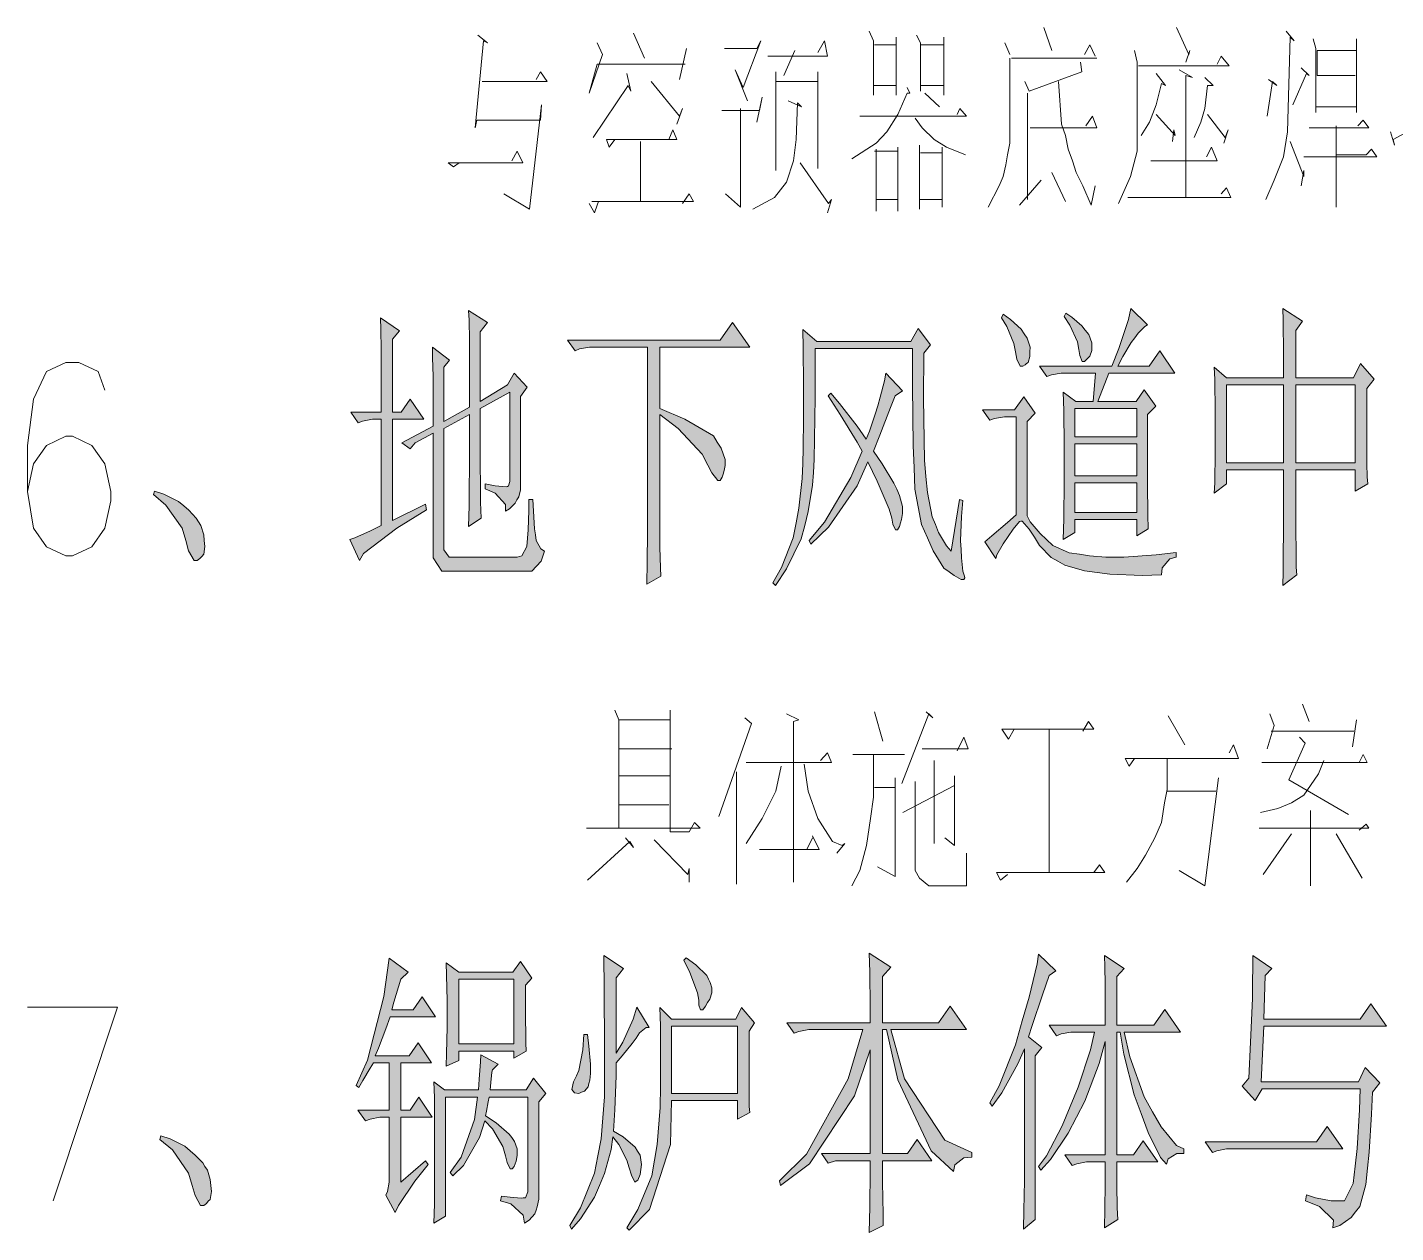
# Model space of a CAD drawing. Header units: millimetres. Extents: x 0 to 414, y 0 to 292.
# Drawn here: x 58.94 to 78.97, y 72.98 to 90.62 of the extents above; entities that cross this region are included whole.
import ezdxf

# ---------------------------------------------------------------- set-up
doc = ezdxf.new("R2010")
doc.units = ezdxf.units.MM

msp = doc.modelspace()

# ---------------------------------------------------------------- hatches: boundary and pattern name
h = msp.add_hatch(color=0)
h.dxf.hatch_style = 2
h.paths.add_polyline_path([(64.290222, 83.403722), (64.773528, 83.643611), (64.787639, 83.558944), (64.350194, 83.290833), (63.863361, 82.920417), (63.806917, 82.818111), (63.662278, 83.128556), (63.736361, 83.15325), (63.965667, 83.255556), (64.120889, 83.333167), (64.120889, 84.888917), (64.075028, 84.888917), (63.993889, 84.888917), (63.84925, 84.860694), (63.78575, 84.836), (63.676389, 84.991222), (64.120889, 84.991222), (64.120889, 85.784972), (64.120889, 85.904917), (64.117361, 86.197722), (64.110306, 86.370583), (64.389, 86.180083), (64.290222, 86.060139), (64.290222, 84.991222), (64.413694, 84.991222), (64.544222, 85.181722), (64.748833, 84.888917), (64.290222, 84.888917)])
h = msp.add_hatch(color=0)
h.dxf.hatch_style = 2
h.paths.add_polyline_path([(65.644889, 83.939944), (65.789528, 83.911722), (65.951806, 83.897611), (65.969444, 83.904667), (65.987083, 83.911722), (66.004722, 83.975222), (66.004722, 84.024611), (66.004722, 85.284028), (65.570806, 85.044139), (65.570806, 84.472639), (65.577861, 83.671833), (65.584917, 83.439), (65.401472, 83.319056), (65.408528, 83.618917), (65.415583, 84.440889), (65.415583, 84.955944), (65.041639, 84.751333), (65.041639, 83.075639), (65.041639, 82.973333), (65.11925, 82.8675), (65.196861, 82.8675), (66.114083, 82.8675), (66.181111, 82.885139), (66.255194, 83.022722), (66.265778, 83.146194), (66.276361, 83.266139), (66.283417, 83.551889), (66.283417, 83.714167), (66.343389, 83.714167), (66.350444, 83.541306), (66.368083, 83.283778), (66.382194, 83.195583), (66.392778, 83.110917), (66.459806, 82.990972), (66.512722, 82.955694), (66.463333, 82.807528), (66.32575, 82.662889), (66.234028, 82.662889), (65.136889, 82.662889), (65.009889, 82.662889), (64.882889, 82.860444), (64.882889, 83.058), (64.882889, 84.680778), (64.618306, 84.543194), (64.544222, 84.455), (64.424278, 84.543194), (64.882889, 84.783083), (64.882889, 85.4075), (64.882889, 85.516861), (64.875833, 85.784972), (64.872306, 85.940194), (65.122778, 85.749694), (65.041639, 85.647389), (65.041639, 84.853639), (65.415583, 85.061778), (65.415583, 85.887278), (65.415583, 86.046028), (65.408528, 86.338833), (65.401472, 86.476417), (65.680167, 86.303556), (65.570806, 86.165972), (65.570806, 85.146444), (65.969444, 85.389861), (66.068222, 85.562722), (66.258722, 85.354583), (66.163472, 85.217), (66.163472, 83.904667), (66.163472, 83.85175), (66.13525, 83.752972), (66.107028, 83.707111), (66.082333, 83.657722), (66.001194, 83.576583), (65.94475, 83.541306), (65.941222, 83.636556), (65.789528, 83.802361), (65.644889, 83.869389)])
h = msp.add_hatch(color=0)
h.dxf.hatch_style = 2
h.paths.add_polyline_path([(73.204917, 86.370583), (73.229611, 86.4235), (73.335444, 86.345889), (73.490667, 86.204778), (73.536528, 86.13775), (73.582389, 86.07425), (73.624722, 85.940194), (73.621194, 85.873167), (73.617667, 85.802611), (73.592972, 85.717944), (73.571806, 85.700306), (73.550639, 85.682667), (73.518889, 85.665028), (73.504778, 85.665028), (73.476556, 85.665028), (73.427167, 85.767333), (73.409528, 85.873167), (73.384833, 85.993111), (73.282528, 86.243583)])
h = msp.add_hatch(color=0)
h.paths.add_polyline_path([(74.545472, 85.146444), (74.58075, 85.562722), (74.157417, 85.562722), (74.079806, 85.562722), (73.935167, 85.5345), (73.868139, 85.509806), (73.758778, 85.665028), (74.820639, 85.665028), (74.922944, 85.922556), (75.064056, 86.345889), (75.099333, 86.508167), (75.34275, 86.268278), (75.300417, 86.243583), (75.205167, 86.148333), (75.155778, 86.077778), (75.102861, 86.01075), (74.979389, 85.802611), (74.905306, 85.665028), (75.363917, 85.665028), (75.522667, 85.887278), (75.741389, 85.562722), (74.774778, 85.562722), (74.616028, 85.146444), (75.173417, 85.146444), (75.293361, 85.319306), (75.462694, 85.075889), (75.34275, 84.955944), (75.34275, 84.179833), (75.34275, 83.939944), (75.346278, 83.488389), (75.353333, 83.283778), (75.184, 83.177944), (75.184, 83.421361), (74.277361, 83.421361), (74.277361, 83.230861), (74.108028, 83.128556), (74.115083, 83.428417), (74.122139, 83.985806), (74.122139, 84.239806), (74.122139, 84.493806), (74.115083, 85.015917), (74.108028, 85.284028), (74.291472, 85.146444)])
h.paths.add_polyline_path([(74.277361, 84.525556), (74.277361, 84.059889), (75.184, 84.059889), (75.184, 84.525556)])
h.paths.add_polyline_path([(74.277361, 83.957583), (74.277361, 83.523667), (75.184, 83.523667), (75.184, 83.957583)])
h.paths.add_polyline_path([(74.277361, 85.044139), (74.277361, 84.627861), (75.184, 84.627861), (75.184, 85.044139)])
h = msp.add_hatch(color=0)
h.dxf.hatch_style = 2
h.paths.add_polyline_path([(74.122139, 86.388222), (74.146833, 86.441139), (74.235028, 86.381167), (74.379667, 86.254167), (74.429056, 86.190667), (74.481972, 86.127167), (74.527833, 86.003694), (74.527833, 85.950778), (74.524306, 85.894333), (74.496083, 85.809667), (74.471389, 85.784972), (74.446694, 85.760278), (74.418472, 85.732056), (74.386722, 85.732056), (74.351444, 85.82025), (74.337333, 85.904917), (74.316167, 86.017806), (74.206806, 86.261222)])
h = msp.add_hatch(color=0)
h.paths.add_polyline_path([(77.332417, 85.492167), (77.332417, 85.827306), (77.328889, 86.338833), (77.321833, 86.508167), (77.611111, 86.321194), (77.515861, 86.183611), (77.515861, 85.492167), (78.359, 85.492167), (78.457778, 85.700306), (78.662389, 85.474528), (78.553028, 85.336944), (78.553028, 84.335056), (78.553028, 84.239806), (78.560083, 84.04225), (78.567139, 83.939944), (78.383694, 83.834111), (78.383694, 84.144556), (77.515861, 84.144556), (77.515861, 83.491917), (77.519389, 82.722861), (77.526444, 82.609972), (77.321833, 82.45475), (77.328889, 82.652306), (77.332417, 83.498972), (77.332417, 84.144556), (76.499861, 84.144556), (76.499861, 83.939944), (76.319944, 83.802361), (76.327, 83.957583), (76.330528, 84.405611), (76.330528, 84.698417), (76.330528, 84.991222), (76.327, 85.467472), (76.319944, 85.647389), (76.499861, 85.492167)])
h.paths.add_polyline_path([(77.515861, 85.389861), (77.515861, 84.250389), (78.383694, 84.250389), (78.383694, 85.389861)])
h.paths.add_polyline_path([(76.499861, 85.389861), (76.499861, 84.250389), (77.332417, 84.250389), (77.332417, 85.389861)])
h = msp.add_hatch(color=0)
h.dxf.hatch_style = 2
h.paths.add_polyline_path([(66.851389, 86.0425), (69.084472, 86.0425), (69.267917, 86.303556), (69.521917, 85.940194), (68.202528, 85.940194), (68.202528, 85.044139), (68.565889, 84.888917), (68.985694, 84.641972), (69.042139, 84.55025), (69.102111, 84.462056), (69.158556, 84.299778), (69.158556, 84.23275), (69.158556, 84.208056), (69.144444, 84.133972), (69.126806, 84.084583), (69.112694, 84.038722), (69.084472, 83.989333), (69.073889, 83.989333), (69.049194, 83.989333), (68.964528, 84.102222), (68.904556, 84.215111), (68.819889, 84.377389), (68.470639, 84.751333), (68.202528, 84.955944), (68.202528, 83.195583), (68.202528, 83.015667), (68.209583, 82.712278), (68.216639, 82.592333), (68.012028, 82.472389), (68.015556, 82.793417), (68.022611, 83.230861), (68.022611, 83.350806), (68.022611, 85.940194), (67.250028, 85.940194), (67.172417, 85.940194), (67.027778, 85.9155), (66.96075, 85.887278)])
h = msp.add_hatch(color=0)
h.dxf.hatch_style = 2
h.paths.add_polyline_path([(72.467611, 82.955694), (72.587556, 83.714167), (72.636944, 83.696528), (72.619306, 83.463694), (72.605194, 83.107389), (72.61225, 82.980389), (72.619306, 82.856917), (72.640472, 82.662889), (72.661639, 82.592333), (72.665167, 82.567639), (72.654583, 82.542944), (72.636944, 82.542944), (72.61225, 82.542944), (72.513472, 82.599389), (72.435861, 82.652306), (72.361778, 82.70875), (72.203028, 82.959222), (72.118361, 83.15325), (72.033694, 83.347278), (71.934917, 83.862333), (71.924333, 84.179833), (71.910222, 84.497333), (71.899639, 85.368694), (71.899639, 85.922556), (70.474417, 85.922556), (70.474417, 85.206417), (70.463833, 84.299778), (70.449722, 84.109278), (70.439139, 83.922306), (70.375639, 83.53425), (70.322722, 83.333167), (70.273333, 83.135611), (70.058139, 82.698167), (69.895861, 82.45475), (69.857056, 82.490028), (69.984056, 82.715806), (70.153389, 83.15325), (70.195722, 83.368444), (70.238056, 83.583639), (70.287444, 84.021083), (70.2945, 84.239806), (70.298028, 84.458528), (70.305083, 84.895972), (70.305083, 85.111167), (70.305083, 85.386333), (70.298028, 85.929611), (70.2945, 86.197722), (70.499111, 86.024861), (71.874944, 86.024861), (71.984306, 86.215361), (72.164222, 85.975472), (72.068972, 85.852), (72.061917, 85.188778), (72.076028, 84.289194), (72.097194, 84.049306), (72.118361, 83.812944), (72.188917, 83.460167), (72.238306, 83.34375), (72.284167, 83.227333), (72.400583, 83.033306)])
h = msp.add_hatch(color=0)
h.dxf.hatch_style = 2
h.paths.add_polyline_path([(71.511583, 85.559194), (71.755, 85.301667), (71.645639, 85.231111), (71.578611, 85.05825), (71.423389, 84.652556), (71.331667, 84.419722), (71.458667, 84.23275), (71.628, 83.950528), (71.670333, 83.862333), (71.712667, 83.770611), (71.755, 83.611861), (71.755, 83.541306), (71.755, 83.506028), (71.740889, 83.421361), (71.72325, 83.368444), (71.709139, 83.319056), (71.680917, 83.266139), (71.670333, 83.266139), (71.652694, 83.266139), (71.613889, 83.350806), (71.59625, 83.439), (71.560972, 83.569528), (71.384583, 83.982278), (71.247, 84.2645), (71.091778, 83.911722), (70.671972, 83.308472), (70.414444, 83.058), (70.38975, 83.110917), (70.612, 83.379028), (71.000056, 84.031667), (71.162333, 84.419722), (71.091778, 84.55025), (70.841306, 84.955944), (70.668444, 85.231111), (70.703722, 85.266389), (70.830722, 85.118222), (71.091778, 84.783083), (71.222306, 84.592583), (71.271694, 84.712528), (71.356361, 84.959472), (71.391639, 85.082944), (71.426917, 85.209944), (71.490417, 85.446306)])
h = msp.add_hatch(color=0)
h.dxf.hatch_style = 2
h.paths.add_polyline_path([(73.578861, 83.47075), (73.624722, 83.386083), (73.769361, 83.213222), (73.861083, 83.125028), (73.956333, 83.040361), (74.196222, 82.931), (74.344389, 82.909833), (74.492556, 82.888667), (74.732444, 82.8675), (74.820639, 82.8675), (74.997028, 82.8675), (75.46975, 82.902778), (75.762556, 82.934528), (75.762556, 82.8675), (75.667306, 82.842806), (75.557944, 82.712278), (75.547361, 82.609972), (75.261611, 82.599389), (74.792417, 82.617028), (74.605444, 82.641722), (74.418472, 82.669944), (74.129194, 82.751083), (74.030417, 82.807528), (73.931639, 82.863972), (73.758778, 83.040361), (73.688222, 83.160306), (73.607083, 83.28025), (73.508306, 83.396667), (73.487139, 83.393139), (73.465972, 83.389611), (73.37425, 83.276722), (73.300167, 83.170889), (73.229611, 83.061528), (73.137889, 82.902778), (73.12025, 82.849861), (72.9615, 83.093278), (73.063806, 83.177944), (73.293111, 83.3755), (73.420111, 83.488389), (73.420111, 84.920667), (73.324861, 84.920667), (73.24725, 84.920667), (73.102611, 84.895972), (73.035583, 84.871278), (72.926222, 85.0265), (73.395417, 85.0265), (73.529472, 85.213472), (73.698806, 84.973583), (73.578861, 84.853639)])
h = msp.add_hatch(color=0)
h.dxf.hatch_style = 2
h.paths.add_polyline_path([(61.259861, 83.110917), (61.206944, 83.290833), (60.970583, 83.6295), (60.790667, 83.784722), (60.80125, 83.834111), (60.942361, 83.791778), (61.154028, 83.682417), (61.231639, 83.618917), (61.305722, 83.555417), (61.415083, 83.439), (61.446833, 83.386083), (61.482111, 83.333167), (61.524444, 83.195583), (61.5315, 83.110917), (61.542083, 83.02625), (61.524444, 82.909833), (61.496222, 82.878083), (61.468, 82.846333), (61.429194, 82.818111), (61.418611, 82.818111), (61.383333, 82.818111), (61.302194, 82.96275)])
h = msp.add_hatch(color=0)
h.dxf.hatch_style = 2
h.paths.add_polyline_path([(64.410167, 73.7235), (64.773528, 74.033944), (64.808806, 73.981028), (64.614778, 73.734083), (64.374889, 73.377778), (64.3255, 73.275472), (64.191444, 73.533), (64.216139, 73.585917), (64.240833, 73.7235), (64.240833, 73.808167), (64.240833, 74.672472), (64.180861, 74.672472), (64.10325, 74.672472), (63.958611, 74.64425), (63.891583, 74.619556), (63.782222, 74.774778), (64.240833, 74.774778), (64.240833, 75.466222), (64.011528, 75.466222), (63.962139, 75.388611), (63.852778, 75.208694), (63.792806, 75.106389), (63.757528, 75.138139), (63.919806, 75.508556), (64.163222, 76.439889), (64.240833, 77.000806), (64.519528, 76.796194), (64.410167, 76.690361), (64.374889, 76.577472), (64.307861, 76.355222), (64.276111, 76.242333), (64.590083, 76.242333), (64.724139, 76.432833), (64.918167, 76.140028), (64.251417, 76.140028), (64.191444, 75.967167), (64.082083, 75.681417), (64.036222, 75.572056), (64.530111, 75.572056), (64.664167, 75.759028), (64.858194, 75.466222), (64.410167, 75.466222), (64.410167, 74.774778), (64.544222, 74.774778), (64.67475, 74.965278), (64.868778, 74.672472), (64.410167, 74.672472)])
h = msp.add_hatch(color=0)
h.paths.add_polyline_path([(66.064694, 75.639083), (65.256833, 75.639083), (65.256833, 75.5015), (65.073389, 75.416833), (65.080444, 75.603806), (65.0875, 75.988333), (65.0875, 76.182361), (65.0875, 76.376389), (65.080444, 76.750333), (65.073389, 76.93025), (65.256833, 76.792667), (66.050583, 76.792667), (66.159944, 76.951417), (66.329278, 76.708), (66.234028, 76.605694), (66.234028, 76.242333), (66.241083, 75.759028), (66.244611, 75.639083), (66.064694, 75.536778)])
h.paths.add_polyline_path([(65.256833, 76.690361), (65.256833, 75.744917), (66.064694, 75.744917), (66.064694, 76.690361)])
h = msp.add_hatch(color=0)
h.dxf.hatch_style = 2
h.paths.add_polyline_path([(67.380556, 77.039611), (67.669833, 76.849111), (67.560472, 76.711528), (67.560472, 75.607333), (67.65925, 75.769611), (67.810944, 76.108278), (67.863861, 76.281139), (68.043778, 75.984806), (68.001444, 75.984806), (67.906194, 75.907194), (67.853278, 75.829583), (67.796833, 75.751972), (67.652194, 75.572056), (67.560472, 75.46975), (67.560472, 75.27925), (67.542833, 74.778306), (67.525194, 74.467861), (67.662778, 74.383194), (67.839167, 74.235028), (67.874444, 74.175056), (67.91325, 74.115083), (67.934417, 73.981028), (67.923833, 73.906944), (67.91325, 73.832861), (67.877972, 73.748194), (67.856806, 73.734083), (67.835639, 73.719972), (67.78625, 73.822278), (67.7545, 73.931639), (67.719222, 74.044528), (67.599278, 74.270306), (67.514611, 74.383194), (67.489917, 74.19975), (67.391139, 73.846972), (67.320583, 73.674111), (67.2465, 73.50125), (67.041889, 73.18375), (66.907833, 73.035583), (66.886667, 73.0885), (67.041889, 73.346028), (67.2465, 73.854028), (67.295889, 74.1045), (67.345278, 74.354972), (67.391139, 74.968806), (67.391139, 75.332167), (67.391139, 75.692), (67.387611, 76.545722)])
h = msp.add_hatch(color=0)
h.dxf.hatch_style = 2
h.paths.add_polyline_path([(68.587056, 77.004333), (68.728167, 76.902028), (68.890444, 76.743278), (68.915139, 76.693889), (68.939833, 76.640972), (68.961, 76.563361), (68.961, 76.538667), (68.961, 76.492806), (68.932778, 76.401083), (68.901028, 76.348167), (68.872806, 76.29525), (68.830472, 76.242333), (68.816361, 76.242333), (68.798722, 76.242333), (68.774028, 76.312889), (68.7705, 76.383444), (68.752861, 76.492806), (68.6435, 76.789139), (68.551778, 76.969056)])
h = msp.add_hatch(color=0)
h.dxf.hatch_style = 2
h.paths.add_polyline_path([(71.462194, 74.033944), (71.462194, 73.7235), (71.46925, 73.250778), (71.472778, 73.084972), (71.268167, 72.982667), (71.275222, 73.360139), (71.282278, 73.889306), (71.282278, 74.033944), (70.774278, 74.033944), (70.664917, 73.998667), (70.569667, 74.139778), (71.282278, 74.139778), (71.282278, 75.656722), (71.052972, 74.982917), (70.393278, 73.991611), (69.966417, 73.674111), (69.952306, 73.741139), (70.350944, 74.129194), (70.96125, 75.233389), (71.172917, 75.953056), (70.460306, 75.953056), (70.382694, 75.953056), (70.238056, 75.924833), (70.171028, 75.900139), (70.061667, 76.055361), (71.282278, 76.055361), (71.282278, 76.288194), (71.275222, 76.796194), (71.268167, 77.071361), (71.582139, 76.86675), (71.462194, 76.729167), (71.462194, 76.055361), (72.284167, 76.055361), (72.4535, 76.29525), (72.693389, 75.953056), (71.582139, 75.953056), (71.783222, 75.233389), (72.375889, 74.337333), (72.767472, 74.153889), (72.767472, 74.086861), (72.651056, 74.076278), (72.520528, 73.973972), (72.499361, 73.878722), (72.174806, 74.182111), (71.684444, 75.219278), (71.522167, 75.953056), (71.462194, 75.953056), (71.462194, 74.139778), (71.825556, 74.139778), (71.970194, 74.344389), (72.185389, 74.033944)])
h = msp.add_hatch(color=0)
h.dxf.hatch_style = 2
h.paths.add_polyline_path([(73.525944, 73.035583), (73.533, 73.31075), (73.540056, 73.741139), (73.540056, 73.896361), (73.540056, 75.674361), (73.441278, 75.452111), (73.208444, 75.028778), (73.067333, 74.831222), (73.032056, 74.880611), (73.169639, 75.131083), (73.409528, 75.730806), (73.508306, 76.080056), (73.610611, 76.429306), (73.727028, 76.916139), (73.744667, 77.05725), (73.998667, 76.813833), (73.903417, 76.743278), (73.804639, 76.461056), (73.652944, 76.013028), (73.600028, 75.847222), (73.794056, 75.692), (73.695278, 75.572056), (73.695278, 73.173167)])
h = msp.add_hatch(color=0)
h.dxf.hatch_style = 2
h.paths.add_polyline_path([(74.891194, 73.846972), (74.891194, 73.681167), (74.89825, 73.346028), (74.905306, 73.173167), (74.711278, 73.053222), (74.718333, 73.328389), (74.721861, 73.698806), (74.721861, 73.794056), (74.721861, 74.016306), (74.531361, 74.016306), (74.450222, 74.016306), (74.305583, 73.991611), (74.238556, 73.966917), (74.132722, 74.122139), (74.721861, 74.122139), (74.721861, 75.780194), (74.633667, 75.459167), (74.422, 74.908833), (74.302056, 74.672472), (74.178583, 74.439639), (73.921056, 74.051583), (73.779944, 73.896361), (73.744667, 73.949278), (73.861083, 74.1045), (74.090389, 74.545472), (74.210333, 74.827694), (74.32675, 75.113444), (74.506667, 75.656722), (74.566639, 75.917778), (74.302056, 75.917778), (74.220917, 75.917778), (74.076278, 75.893083), (74.00925, 75.864861), (73.903417, 76.020083), (74.721861, 76.020083), (74.721861, 76.538667), (74.721861, 76.623333), (74.718333, 76.873806), (74.711278, 77.039611), (75.000556, 76.849111), (74.891194, 76.729167), (74.891194, 76.020083), (75.434472, 76.020083), (75.593222, 76.245861), (75.822528, 75.917778), (75.000556, 75.917778), (75.085222, 75.554417), (75.293361, 74.972333), (75.416833, 74.750083), (75.540306, 74.531361), (75.766083, 74.259722), (75.871917, 74.206806), (75.871917, 74.139778), (75.773139, 74.139778), (75.646139, 74.062167), (75.617917, 73.984556), (75.53325, 74.079806), (75.349806, 74.450222), (75.2475, 74.725389), (75.148722, 75.000556), (74.9935, 75.59675), (74.940583, 75.917778), (74.891194, 75.917778), (74.891194, 74.122139), (75.134611, 74.122139), (75.27925, 74.32675), (75.494444, 74.016306), (74.891194, 74.016306)])
h = msp.add_hatch(color=0)
h.dxf.hatch_style = 2
h.paths.add_polyline_path([(76.824417, 75.243972), (76.849111, 75.769611), (76.877333, 76.408139), (76.877333, 76.521028), (76.880861, 76.633917), (76.884389, 76.891444), (76.884389, 77.039611), (77.163083, 76.849111), (77.064306, 76.743278), (77.043139, 76.10475), (78.45425, 76.10475), (78.613, 76.330528), (78.842306, 76.002444), (77.043139, 76.002444), (77.004333, 75.191056), (78.429556, 75.191056), (78.528333, 75.399194), (78.743528, 75.173417), (78.634167, 75.035833), (78.623583, 74.718333), (78.588306, 74.160944), (78.563611, 73.924583), (78.538917, 73.684694), (78.450722, 73.367194), (78.387222, 73.286056), (78.323722, 73.204917), (78.157917, 73.0885), (78.055611, 73.053222), (78.062667, 73.166111), (77.861583, 73.363667), (77.656972, 73.448333), (77.671083, 73.536528), (77.801611, 73.490667), (78.030917, 73.448333), (78.129694, 73.448333), (78.224944, 73.448333), (78.351944, 73.702333), (78.383694, 73.956333), (78.411917, 74.213861), (78.447194, 74.778306), (78.45425, 75.08875), (77.018444, 75.08875), (76.919667, 74.915889), (76.729167, 75.124028)])
h = msp.add_hatch(color=0)
h.paths.add_polyline_path([(67.719222, 73.053222), (67.8815, 73.321333), (68.082583, 73.815222), (68.124917, 74.044528), (68.163722, 74.273833), (68.206056, 74.813583), (68.209583, 75.124028), (68.209583, 75.434472), (68.209583, 76.0095), (68.202528, 76.277611), (68.371861, 76.10475), (69.313778, 76.10475), (69.398444, 76.277611), (69.588944, 76.055361), (69.507806, 75.931889), (69.507806, 75.423889), (69.511333, 74.827694), (69.518389, 74.743028), (69.338472, 74.640722), (69.338472, 74.915889), (68.371861, 74.915889), (68.35775, 74.270306), (68.050833, 73.321333), (67.7545, 73.017944)])
h.paths.add_polyline_path([(68.371861, 76.002444), (68.371861, 75.018194), (69.338472, 75.018194), (69.338472, 76.002444)])
h = msp.add_hatch(color=0)
h.dxf.hatch_style = 2
h.paths.add_polyline_path([(67.140667, 75.8825), (67.161833, 75.709639), (67.186528, 75.448583), (67.186528, 75.363917), (67.186528, 75.311), (67.175944, 75.212222), (67.161833, 75.166361), (67.15125, 75.116972), (67.098333, 75.053472), (67.056, 75.035833), (67.013667, 75.018194), (66.950167, 75.028778), (66.932528, 75.053472), (66.914889, 75.078167), (66.939583, 75.191056), (66.981917, 75.27925), (67.017194, 75.356861), (67.073639, 75.656722), (67.091278, 75.8825)])
h = msp.add_hatch(color=0)
h.dxf.hatch_style = 2
h.paths.add_polyline_path([(65.581389, 75.586167), (65.835389, 75.448583), (65.750722, 75.363917), (65.743667, 75.328639), (65.726028, 75.180472), (65.715444, 75.071111), (66.244611, 75.071111), (66.353972, 75.243972), (66.533889, 75.018194), (66.428056, 74.89825), (66.428056, 73.533), (66.428056, 73.473028), (66.406889, 73.360139), (66.38925, 73.31075), (66.371611, 73.257833), (66.286944, 73.162583), (66.219917, 73.12025), (66.19875, 73.240194), (66.022361, 73.406), (65.870667, 73.448333), (65.884778, 73.515361), (66.00825, 73.50125), (66.170528, 73.487139), (66.202278, 73.490667), (66.237556, 73.494194), (66.269306, 73.578861), (66.269306, 73.656472), (66.269306, 74.965278), (65.701333, 74.965278), (65.69075, 74.89825), (65.666056, 74.760667), (65.651944, 74.690111), (65.803639, 74.587806), (65.994139, 74.425528), (66.032944, 74.372611), (66.07175, 74.316167), (66.114083, 74.206806), (66.114083, 74.153889), (66.114083, 74.111556), (66.096444, 74.030417), (66.082333, 73.991611), (66.068222, 73.952806), (66.04, 73.914), (66.029417, 73.914), (66.00825, 73.914), (65.965917, 74.00925), (65.94475, 74.1045), (65.902417, 74.242083), (65.750722, 74.499611), (65.641361, 74.619556), (65.56375, 74.372611), (65.327389, 73.966917), (65.172167, 73.811694), (65.133361, 73.861083), (65.292111, 74.086861), (65.489667, 74.637194), (65.532, 74.965278), (65.062806, 74.965278), (65.062806, 73.222556), (64.893472, 73.12025), (64.900528, 73.406), (64.904056, 73.949278), (64.904056, 74.206806), (64.904056, 74.464333), (64.900528, 74.958222), (64.893472, 75.191056), (65.048694, 75.071111), (65.546111, 75.071111), (65.556694, 75.226333), (65.574333, 75.483861)])
h = msp.add_hatch(color=0)
h.dxf.hatch_style = 2
h.paths.add_polyline_path([(76.185889, 74.312639), (77.815722, 74.312639), (77.970944, 74.534889), (78.20025, 74.206806), (76.570417, 74.206806), (76.499861, 74.206806), (76.35875, 74.182111), (76.291722, 74.157417)])
h = msp.add_hatch(color=0)
h.dxf.hatch_style = 2
h.paths.add_polyline_path([(61.355111, 73.674111), (61.302194, 73.854028), (61.065833, 74.192694), (60.882389, 74.347917), (60.8965, 74.397306), (61.034083, 74.354972), (61.249278, 74.245611), (61.323361, 74.182111), (61.400972, 74.118611), (61.510333, 74.002194), (61.542083, 73.949278), (61.577361, 73.896361), (61.619694, 73.758778), (61.62675, 73.674111), (61.637333, 73.585917), (61.619694, 73.4695), (61.591472, 73.441278), (61.56325, 73.409528), (61.524444, 73.381306), (61.513861, 73.381306), (61.475056, 73.381306), (61.397444, 73.525944)])

# ---------------------------------------------------------------- linework, layer by layer
at = {"color": 0, "lineweight": 0}
for points in [[(71.268167, 90.565111), (71.328139, 90.424), (71.328139, 89.63025), (71.328139, 89.771361), (71.663278, 89.771361), (71.663278, 89.63025), (71.663278, 90.480444), (71.663278, 90.367556), (71.345778, 90.367556)], [(73.825806, 90.621556), (73.942222, 90.282889)], [(75.766083, 90.621556), (75.946, 90.226444), (75.963639, 90.282889), (75.903667, 90.113556)], [(77.371222, 90.565111), (77.491167, 90.424), (77.431194, 90.480444), (77.392389, 89.094028), (77.332417, 88.727139), (77.194833, 88.384944), (77.074889, 88.102722)], [(65.539056, 90.508667), (65.680167, 90.395778), (65.620194, 90.424), (65.50025, 89.150472), (65.521417, 89.263361), (66.45275, 89.263361), (66.470389, 89.489139), (66.294, 87.961611), (65.916528, 88.187389)], [(67.285306, 90.395778), (67.362917, 90.226444), (67.165361, 89.658472), (67.285306, 90.085333), (68.572944, 90.085333)], [(67.818, 90.536889), (67.97675, 90.17)], [(69.147972, 90.311111), (69.624222, 90.311111), (69.680667, 90.424), (69.423139, 89.743139), (69.306722, 90.000667), (69.483111, 89.545583)], [(69.782972, 90.198222), (70.654333, 90.198222), (70.612, 90.424), (70.513222, 90.254667)], [(71.959611, 90.508667), (72.019583, 90.395778), (72.019583, 89.686694), (72.019583, 89.771361), (72.35825, 89.771361), (72.35825, 89.63025), (72.35825, 90.480444), (72.35825, 90.367556), (72.019583, 90.367556)], [(73.250778, 90.395778), (73.328389, 90.226444)], [(74.577222, 90.198222), (74.499611, 90.367556), (74.418472, 90.226444)], [(77.766333, 90.452222), (77.808667, 90.311111), (77.808667, 89.37625), (77.808667, 89.460917), (78.401333, 89.460917), (78.401333, 89.37625), (78.401333, 90.452222), (78.401333, 90.282889), (77.826306, 90.282889), (77.826306, 89.916), (78.383694, 89.916)], [(68.590583, 90.311111), (68.491806, 89.859556)], [(70.178083, 90.282889), (70.019333, 89.916)], [(73.328389, 90.17), (73.328389, 89.12225), (73.328389, 88.924694), (73.289583, 88.755361), (73.268417, 88.610722), (73.229611, 88.441389), (73.169639, 88.300278), (73.010889, 87.989833)], [(73.349556, 90.17), (74.598389, 90.17)], [(75.15225, 90.282889), (75.191056, 90.113556), (75.191056, 88.811806), (75.092278, 88.441389), (74.915889, 88.046278)], [(75.212222, 90.057111), (76.538667, 90.057111), (76.418722, 90.198222), (76.362278, 90.085333)], [(65.599028, 89.831333), (66.551528, 89.831333), (66.45275, 89.972444), (66.392778, 89.859556)], [(69.899389, 88.526056), (69.899389, 89.972444), (69.899389, 89.831333), (70.513222, 89.831333), (70.513222, 89.972444), (70.513222, 88.554278)], [(74.3585, 90.113556), (74.379667, 89.972444), (73.607083, 89.686694), (73.547111, 89.831333)], [(75.804889, 90.000667), (76.002444, 89.887778), (75.903667, 89.916), (75.903667, 88.130944), (75.053472, 88.130944), (76.559833, 88.130944), (76.499861, 88.272056), (76.418722, 88.187389)], [(77.589944, 90.028889), (77.709889, 89.916), (77.667556, 89.944222), (77.47, 89.489139)], [(67.719222, 89.944222), (67.779194, 89.686694), (67.740389, 89.771361), (67.225333, 89.009361)], [(68.075528, 89.831333), (68.491806, 89.319806), (68.534139, 89.432694), (68.453, 89.206917)], [(74.041, 89.831333), (74.083333, 89.206917), (74.139778, 89.037583), (74.182111, 88.840028), (74.242083, 88.667167), (74.298528, 88.497833), (74.397306, 88.300278), (74.51725, 88.018056), (74.577222, 88.300278)], [(75.46975, 89.944222), (75.607333, 89.771361), (75.547361, 89.799583), (75.46975, 89.489139), (75.370972, 89.235139), (75.251028, 89.037583)], [(76.182361, 89.887778), (76.302306, 89.771361), (76.221167, 89.771361), (76.182361, 89.432694), (76.122389, 89.235139), (76.023611, 89.009361)], [(77.113694, 89.859556), (77.233639, 89.771361), (77.173667, 89.831333), (77.092528, 89.319806)], [(69.109167, 89.404472), (69.663028, 89.404472), (69.701833, 89.602028), (69.624222, 89.235139)], [(70.079306, 89.545583), (70.276861, 89.460917), (70.216889, 89.517361), (70.19925, 88.981139), (70.156917, 88.667167), (70.058139, 88.356722), (69.88175, 88.130944), (69.56425, 87.961611)], [(71.822028, 89.743139), (71.860833, 89.658472), (71.822028, 89.658472), (71.684444, 89.348028), (71.525694, 89.094028), (71.366944, 88.924694), (71.010639, 88.698917)], [(72.079556, 89.658472), (72.298278, 89.460917)], [(73.585917, 89.658472), (73.585917, 88.102722)], [(69.384333, 89.432694), (69.384333, 87.989833), (69.165611, 88.187389)], [(71.130583, 89.319806), (72.693389, 89.319806), (72.594611, 89.432694), (72.555806, 89.348028)], [(75.46975, 89.348028), (75.744917, 89.037583), (75.727278, 89.12225), (75.706111, 88.952917)], [(76.221167, 89.348028), (76.478694, 89.009361), (76.521028, 89.12225), (76.461056, 88.924694)], [(71.941972, 89.291583), (72.04075, 89.150472), (72.220667, 88.981139), (72.397056, 88.86825), (72.67575, 88.755361)], [(73.624722, 89.150472), (74.598389, 89.150472), (74.538417, 89.319806), (74.439639, 89.178694)], [(77.62875, 88.727139), (78.697667, 88.727139), (78.620056, 88.840028), (78.542444, 88.755361), (78.105, 88.755361), (78.105, 89.178694), (78.105, 87.989833)], [(77.709889, 89.150472), (78.58125, 89.150472), (78.500111, 89.263361), (78.4225, 89.178694)], [(78.89875, 89.094028), (78.958722, 88.896472), (78.937556, 88.981139), (79.512583, 89.291583)], [(67.916778, 88.952917), (67.916778, 88.0745), (67.204167, 88.0745), (68.692889, 88.0745), (68.632917, 88.187389), (68.534139, 88.046278)], [(67.542833, 88.981139), (67.461694, 88.86825), (67.422889, 88.981139), (68.453, 88.981139), (68.393028, 89.12225), (68.333056, 88.981139)], [(77.431194, 88.952917), (77.62875, 88.441389), (77.62875, 88.526056), (77.589944, 88.300278)], [(65.263889, 88.638944), (65.18275, 88.5825), (65.105139, 88.638944), (66.195222, 88.638944), (66.114083, 88.811806), (66.036472, 88.667167)], [(71.366944, 88.840028), (71.366944, 87.933389), (71.366944, 88.102722), (71.684444, 88.102722), (71.684444, 87.933389), (71.684444, 88.86825), (71.684444, 88.811806), (71.345778, 88.811806)], [(72.001944, 88.896472), (72.001944, 87.961611), (72.001944, 88.102722), (72.337083, 88.102722), (72.337083, 87.989833), (72.337083, 88.86825), (72.337083, 88.783583), (72.019583, 88.783583)], [(75.388611, 88.667167), (76.362278, 88.667167), (76.281139, 88.86825), (76.203528, 88.727139)], [(70.255694, 88.638944), (70.671972, 88.046278), (70.714306, 88.102722), (70.654333, 87.905167)], [(73.465972, 88.018056), (73.783472, 88.384944)], [(73.942222, 88.497833), (74.139778, 88.0745)], [(67.165361, 88.046278), (67.242972, 87.905167), (67.285306, 88.018056), (67.302944, 88.0745)], [(60.074528, 85.31225), (59.979278, 85.583889), (59.697056, 85.717944), (59.506556, 85.717944), (59.224333, 85.583889), (59.033833, 85.178194), (58.942111, 84.504389), (58.942111, 83.830583), (59.033833, 83.290833), (59.224333, 83.019194), (59.506556, 82.885139), (59.601806, 82.885139), (59.884028, 83.019194), (60.074528, 83.290833), (60.16625, 83.693), (60.16625, 83.830583), (60.074528, 84.23275), (59.884028, 84.504389), (59.601806, 84.638444), (59.506556, 84.638444), (59.224333, 84.504389), (59.033833, 84.23275), (58.942111, 83.830583)], [(67.542833, 80.630889), (67.602806, 80.489778), (67.602806, 78.902278), (67.126556, 78.902278), (68.791667, 78.902278), (68.710528, 78.986944), (68.632917, 78.845833), (68.354222, 78.845833), (68.354222, 80.630889), (68.354222, 80.489778), (67.602806, 80.489778), (67.602806, 80.062917), (68.354222, 80.062917), (68.375389, 80.062917), (68.354222, 80.062917), (68.354222, 79.667806), (67.602806, 79.667806), (67.602806, 79.639583), (67.602806, 79.244472), (68.333056, 79.244472)], [(70.058139, 80.574444), (70.238056, 80.489778), (70.156917, 80.461556), (70.156917, 78.112056)], [(71.345778, 80.602667), (71.465722, 80.175806)], [(72.100722, 80.602667), (72.1995, 80.518), (72.139528, 80.574444), (71.744417, 79.554917)], [(75.646139, 80.546222), (75.886028, 80.119361)], [(77.134861, 80.574444), (77.194833, 80.405111), (77.092528, 80.062917)], [(77.611111, 80.715556), (77.709889, 80.461556)], [(69.444306, 80.518), (69.543083, 80.433333), (69.066833, 79.071611)], [(73.388361, 80.348667), (73.307222, 80.204028), (73.208444, 80.348667), (74.556056, 80.348667), (74.478444, 80.461556), (74.397306, 80.320444)], [(73.903417, 80.348667), (73.903417, 78.253167)], [(78.401333, 80.489778), (78.341361, 80.091139)], [(72.04075, 80.062917), (72.714556, 80.062917), (72.654583, 80.23225), (72.555806, 80.034694)], [(73.903417, 80.320444), (73.903417, 78.253167)], [(77.1525, 80.320444), (78.362528, 80.320444)], [(77.568778, 80.23225), (77.649917, 80.147583), (77.410028, 79.611361), (78.284917, 79.099833)], [(69.465472, 79.865361), (70.714306, 79.865361), (70.654333, 80.006472), (70.555556, 79.893583)], [(71.028278, 79.97825), (71.783222, 79.97825), (71.328139, 79.97825), (71.328139, 79.357361), (71.285806, 79.043389), (71.229361, 78.648278), (71.130583, 78.281389), (71.010639, 78.055611)], [(75.15225, 79.921806), (75.071111, 79.808917), (75.014667, 79.921806), (76.67625, 79.921806), (76.598639, 80.119361), (76.538667, 80.006472)], [(77.014917, 79.865361), (78.560083, 79.865361), (78.500111, 79.97825), (78.440139, 79.865361)], [(69.980528, 79.808917), (69.899389, 79.442028), (69.701833, 79.043389), (69.465472, 78.6765)], [(70.315667, 79.837139), (70.375639, 79.442028), (70.513222, 79.043389), (70.731944, 78.704722), (70.873056, 78.648278), (70.911861, 78.6765), (70.791917, 78.535389)], [(72.220667, 79.893583), (72.220667, 78.6765)], [(75.6285, 79.921806), (75.6285, 79.47025), (75.589694, 79.272694), (75.547361, 78.986944), (75.448583, 78.761167), (75.311, 78.507167), (75.191056, 78.309611), (75.032306, 78.112056)], [(77.925083, 79.893583), (77.847472, 79.696028), (77.727528, 79.526694), (77.62875, 79.385583), (77.452361, 79.272694), (77.251278, 79.188028), (76.99375, 79.131583)], [(69.324361, 79.72425), (69.324361, 78.083833)], [(71.345778, 79.498472), (71.645639, 79.498472), (71.645639, 79.639583), (71.645639, 78.196722), (71.388111, 78.337833)], [(71.762056, 79.131583), (72.517, 79.526694), (72.517, 79.667806), (72.517, 78.648278), (72.375889, 78.761167)], [(71.941972, 79.583139), (71.941972, 78.281389), (72.001944, 78.1685), (72.139528, 78.055611), (72.693389, 78.055611), (72.693389, 78.535389)], [(76.379917, 79.639583), (76.182361, 78.055611), (75.804889, 78.281389)], [(75.6285, 79.442028), (76.341111, 79.442028)], [(77.727528, 79.159806), (77.727528, 78.055611)], [(76.976111, 78.902278), (78.58125, 78.902278), (78.542444, 78.958722), (78.440139, 78.874056)], [(67.701583, 78.761167), (67.818, 78.620056), (67.761556, 78.704722), (67.144194, 78.140278)], [(68.117861, 78.732944), (68.61175, 78.224944), (68.632917, 78.309611), (68.632917, 78.112056)], [(69.663028, 78.591833), (70.534389, 78.591833), (70.435611, 78.789389)], [(70.435611, 78.761167), (70.354472, 78.591833)], [(77.452361, 78.817611), (77.036083, 78.224944)], [(78.105, 78.817611), (78.482472, 78.1685)], [(73.289583, 78.224944), (73.190806, 78.140278), (73.130833, 78.253167), (74.714806, 78.253167), (74.637194, 78.366056), (74.556056, 78.253167)], [(58.942111, 76.281139), (60.2615, 76.281139)], [(60.2615, 76.281139), (59.319583, 73.448333)]]:
    msp.add_lwpolyline(points, dxfattribs=at)
for points in [[(64.290222, 83.403722), (64.773528, 83.643611), (64.787639, 83.558944), (64.350194, 83.290833), (63.863361, 82.920417), (63.806917, 82.818111), (63.662278, 83.128556), (63.736361, 83.15325), (63.965667, 83.255556), (64.120889, 83.333167), (64.120889, 84.888917), (64.075028, 84.888917), (63.993889, 84.888917), (63.84925, 84.860694), (63.78575, 84.836), (63.676389, 84.991222), (64.120889, 84.991222), (64.120889, 85.784972), (64.120889, 85.904917), (64.117361, 86.197722), (64.110306, 86.370583), (64.389, 86.180083), (64.290222, 86.060139), (64.290222, 84.991222), (64.413694, 84.991222), (64.544222, 85.181722), (64.748833, 84.888917), (64.290222, 84.888917)], [(65.644889, 83.939944), (65.789528, 83.911722), (65.951806, 83.897611), (65.969444, 83.904667), (65.987083, 83.911722), (66.004722, 83.975222), (66.004722, 84.024611), (66.004722, 85.284028), (65.570806, 85.044139), (65.570806, 84.472639), (65.577861, 83.671833), (65.584917, 83.439), (65.401472, 83.319056), (65.408528, 83.618917), (65.415583, 84.440889), (65.415583, 84.955944), (65.041639, 84.751333), (65.041639, 83.075639), (65.041639, 82.973333), (65.11925, 82.8675), (65.196861, 82.8675), (66.114083, 82.8675), (66.181111, 82.885139), (66.255194, 83.022722), (66.265778, 83.146194), (66.276361, 83.266139), (66.283417, 83.551889), (66.283417, 83.714167), (66.343389, 83.714167), (66.350444, 83.541306), (66.368083, 83.283778), (66.382194, 83.195583), (66.392778, 83.110917), (66.459806, 82.990972), (66.512722, 82.955694), (66.463333, 82.807528), (66.32575, 82.662889), (66.234028, 82.662889), (65.136889, 82.662889), (65.009889, 82.662889), (64.882889, 82.860444), (64.882889, 83.058), (64.882889, 84.680778), (64.618306, 84.543194), (64.544222, 84.455), (64.424278, 84.543194), (64.882889, 84.783083), (64.882889, 85.4075), (64.882889, 85.516861), (64.875833, 85.784972), (64.872306, 85.940194), (65.122778, 85.749694), (65.041639, 85.647389), (65.041639, 84.853639), (65.415583, 85.061778), (65.415583, 85.887278), (65.415583, 86.046028), (65.408528, 86.338833), (65.401472, 86.476417), (65.680167, 86.303556), (65.570806, 86.165972), (65.570806, 85.146444), (65.969444, 85.389861), (66.068222, 85.562722), (66.258722, 85.354583), (66.163472, 85.217), (66.163472, 83.904667), (66.163472, 83.85175), (66.13525, 83.752972), (66.107028, 83.707111), (66.082333, 83.657722), (66.001194, 83.576583), (65.94475, 83.541306), (65.941222, 83.636556), (65.789528, 83.802361), (65.644889, 83.869389)], [(73.204917, 86.370583), (73.229611, 86.4235), (73.335444, 86.345889), (73.490667, 86.204778), (73.536528, 86.13775), (73.582389, 86.07425), (73.624722, 85.940194), (73.621194, 85.873167), (73.617667, 85.802611), (73.592972, 85.717944), (73.571806, 85.700306), (73.550639, 85.682667), (73.518889, 85.665028), (73.504778, 85.665028), (73.476556, 85.665028), (73.427167, 85.767333), (73.409528, 85.873167), (73.384833, 85.993111), (73.282528, 86.243583)], [(74.545472, 85.146444), (74.58075, 85.562722), (74.157417, 85.562722), (74.079806, 85.562722), (73.935167, 85.5345), (73.868139, 85.509806), (73.758778, 85.665028), (74.820639, 85.665028), (74.922944, 85.922556), (75.064056, 86.345889), (75.099333, 86.508167), (75.34275, 86.268278), (75.300417, 86.243583), (75.205167, 86.148333), (75.155778, 86.077778), (75.102861, 86.01075), (74.979389, 85.802611), (74.905306, 85.665028), (75.363917, 85.665028), (75.522667, 85.887278), (75.741389, 85.562722), (74.774778, 85.562722), (74.616028, 85.146444), (75.173417, 85.146444), (75.293361, 85.319306), (75.462694, 85.075889), (75.34275, 84.955944), (75.34275, 84.179833), (75.34275, 83.939944), (75.346278, 83.488389), (75.353333, 83.283778), (75.184, 83.177944), (75.184, 83.421361), (74.277361, 83.421361), (74.277361, 83.230861), (74.108028, 83.128556), (74.115083, 83.428417), (74.122139, 83.985806), (74.122139, 84.239806), (74.122139, 84.493806), (74.115083, 85.015917), (74.108028, 85.284028), (74.291472, 85.146444)], [(74.122139, 86.388222), (74.146833, 86.441139), (74.235028, 86.381167), (74.379667, 86.254167), (74.429056, 86.190667), (74.481972, 86.127167), (74.527833, 86.003694), (74.527833, 85.950778), (74.524306, 85.894333), (74.496083, 85.809667), (74.471389, 85.784972), (74.446694, 85.760278), (74.418472, 85.732056), (74.386722, 85.732056), (74.351444, 85.82025), (74.337333, 85.904917), (74.316167, 86.017806), (74.206806, 86.261222)], [(77.332417, 85.492167), (77.332417, 85.827306), (77.328889, 86.338833), (77.321833, 86.508167), (77.611111, 86.321194), (77.515861, 86.183611), (77.515861, 85.492167), (78.359, 85.492167), (78.457778, 85.700306), (78.662389, 85.474528), (78.553028, 85.336944), (78.553028, 84.335056), (78.553028, 84.239806), (78.560083, 84.04225), (78.567139, 83.939944), (78.383694, 83.834111), (78.383694, 84.144556), (77.515861, 84.144556), (77.515861, 83.491917), (77.519389, 82.722861), (77.526444, 82.609972), (77.321833, 82.45475), (77.328889, 82.652306), (77.332417, 83.498972), (77.332417, 84.144556), (76.499861, 84.144556), (76.499861, 83.939944), (76.319944, 83.802361), (76.327, 83.957583), (76.330528, 84.405611), (76.330528, 84.698417), (76.330528, 84.991222), (76.327, 85.467472), (76.319944, 85.647389), (76.499861, 85.492167)], [(66.851389, 86.0425), (69.084472, 86.0425), (69.267917, 86.303556), (69.521917, 85.940194), (68.202528, 85.940194), (68.202528, 85.044139), (68.565889, 84.888917), (68.985694, 84.641972), (69.042139, 84.55025), (69.102111, 84.462056), (69.158556, 84.299778), (69.158556, 84.23275), (69.158556, 84.208056), (69.144444, 84.133972), (69.126806, 84.084583), (69.112694, 84.038722), (69.084472, 83.989333), (69.073889, 83.989333), (69.049194, 83.989333), (68.964528, 84.102222), (68.904556, 84.215111), (68.819889, 84.377389), (68.470639, 84.751333), (68.202528, 84.955944), (68.202528, 83.195583), (68.202528, 83.015667), (68.209583, 82.712278), (68.216639, 82.592333), (68.012028, 82.472389), (68.015556, 82.793417), (68.022611, 83.230861), (68.022611, 83.350806), (68.022611, 85.940194), (67.250028, 85.940194), (67.172417, 85.940194), (67.027778, 85.9155), (66.96075, 85.887278)], [(72.467611, 82.955694), (72.587556, 83.714167), (72.636944, 83.696528), (72.619306, 83.463694), (72.605194, 83.107389), (72.61225, 82.980389), (72.619306, 82.856917), (72.640472, 82.662889), (72.661639, 82.592333), (72.665167, 82.567639), (72.654583, 82.542944), (72.636944, 82.542944), (72.61225, 82.542944), (72.513472, 82.599389), (72.435861, 82.652306), (72.361778, 82.70875), (72.203028, 82.959222), (72.118361, 83.15325), (72.033694, 83.347278), (71.934917, 83.862333), (71.924333, 84.179833), (71.910222, 84.497333), (71.899639, 85.368694), (71.899639, 85.922556), (70.474417, 85.922556), (70.474417, 85.206417), (70.463833, 84.299778), (70.449722, 84.109278), (70.439139, 83.922306), (70.375639, 83.53425), (70.322722, 83.333167), (70.273333, 83.135611), (70.058139, 82.698167), (69.895861, 82.45475), (69.857056, 82.490028), (69.984056, 82.715806), (70.153389, 83.15325), (70.195722, 83.368444), (70.238056, 83.583639), (70.287444, 84.021083), (70.2945, 84.239806), (70.298028, 84.458528), (70.305083, 84.895972), (70.305083, 85.111167), (70.305083, 85.386333), (70.298028, 85.929611), (70.2945, 86.197722), (70.499111, 86.024861), (71.874944, 86.024861), (71.984306, 86.215361), (72.164222, 85.975472), (72.068972, 85.852), (72.061917, 85.188778), (72.076028, 84.289194), (72.097194, 84.049306), (72.118361, 83.812944), (72.188917, 83.460167), (72.238306, 83.34375), (72.284167, 83.227333), (72.400583, 83.033306)], [(71.511583, 85.559194), (71.755, 85.301667), (71.645639, 85.231111), (71.578611, 85.05825), (71.423389, 84.652556), (71.331667, 84.419722), (71.458667, 84.23275), (71.628, 83.950528), (71.670333, 83.862333), (71.712667, 83.770611), (71.755, 83.611861), (71.755, 83.541306), (71.755, 83.506028), (71.740889, 83.421361), (71.72325, 83.368444), (71.709139, 83.319056), (71.680917, 83.266139), (71.670333, 83.266139), (71.652694, 83.266139), (71.613889, 83.350806), (71.59625, 83.439), (71.560972, 83.569528), (71.384583, 83.982278), (71.247, 84.2645), (71.091778, 83.911722), (70.671972, 83.308472), (70.414444, 83.058), (70.38975, 83.110917), (70.612, 83.379028), (71.000056, 84.031667), (71.162333, 84.419722), (71.091778, 84.55025), (70.841306, 84.955944), (70.668444, 85.231111), (70.703722, 85.266389), (70.830722, 85.118222), (71.091778, 84.783083), (71.222306, 84.592583), (71.271694, 84.712528), (71.356361, 84.959472), (71.391639, 85.082944), (71.426917, 85.209944), (71.490417, 85.446306)], [(76.499861, 85.389861), (76.499861, 84.250389), (77.332417, 84.250389), (77.332417, 85.389861)], [(77.515861, 85.389861), (77.515861, 84.250389), (78.383694, 84.250389), (78.383694, 85.389861)], [(73.578861, 83.47075), (73.624722, 83.386083), (73.769361, 83.213222), (73.861083, 83.125028), (73.956333, 83.040361), (74.196222, 82.931), (74.344389, 82.909833), (74.492556, 82.888667), (74.732444, 82.8675), (74.820639, 82.8675), (74.997028, 82.8675), (75.46975, 82.902778), (75.762556, 82.934528), (75.762556, 82.8675), (75.667306, 82.842806), (75.557944, 82.712278), (75.547361, 82.609972), (75.261611, 82.599389), (74.792417, 82.617028), (74.605444, 82.641722), (74.418472, 82.669944), (74.129194, 82.751083), (74.030417, 82.807528), (73.931639, 82.863972), (73.758778, 83.040361), (73.688222, 83.160306), (73.607083, 83.28025), (73.508306, 83.396667), (73.487139, 83.393139), (73.465972, 83.389611), (73.37425, 83.276722), (73.300167, 83.170889), (73.229611, 83.061528), (73.137889, 82.902778), (73.12025, 82.849861), (72.9615, 83.093278), (73.063806, 83.177944), (73.293111, 83.3755), (73.420111, 83.488389), (73.420111, 84.920667), (73.324861, 84.920667), (73.24725, 84.920667), (73.102611, 84.895972), (73.035583, 84.871278), (72.926222, 85.0265), (73.395417, 85.0265), (73.529472, 85.213472), (73.698806, 84.973583), (73.578861, 84.853639)], [(74.277361, 85.044139), (74.277361, 84.627861), (75.184, 84.627861), (75.184, 85.044139)], [(74.277361, 84.525556), (74.277361, 84.059889), (75.184, 84.059889), (75.184, 84.525556)], [(74.277361, 83.957583), (74.277361, 83.523667), (75.184, 83.523667), (75.184, 83.957583)], [(61.259861, 83.110917), (61.206944, 83.290833), (60.970583, 83.6295), (60.790667, 83.784722), (60.80125, 83.834111), (60.942361, 83.791778), (61.154028, 83.682417), (61.231639, 83.618917), (61.305722, 83.555417), (61.415083, 83.439), (61.446833, 83.386083), (61.482111, 83.333167), (61.524444, 83.195583), (61.5315, 83.110917), (61.542083, 83.02625), (61.524444, 82.909833), (61.496222, 82.878083), (61.468, 82.846333), (61.429194, 82.818111), (61.418611, 82.818111), (61.383333, 82.818111), (61.302194, 82.96275)], [(64.410167, 73.7235), (64.773528, 74.033944), (64.808806, 73.981028), (64.614778, 73.734083), (64.374889, 73.377778), (64.3255, 73.275472), (64.191444, 73.533), (64.216139, 73.585917), (64.240833, 73.7235), (64.240833, 73.808167), (64.240833, 74.672472), (64.180861, 74.672472), (64.10325, 74.672472), (63.958611, 74.64425), (63.891583, 74.619556), (63.782222, 74.774778), (64.240833, 74.774778), (64.240833, 75.466222), (64.011528, 75.466222), (63.962139, 75.388611), (63.852778, 75.208694), (63.792806, 75.106389), (63.757528, 75.138139), (63.919806, 75.508556), (64.163222, 76.439889), (64.240833, 77.000806), (64.519528, 76.796194), (64.410167, 76.690361), (64.374889, 76.577472), (64.307861, 76.355222), (64.276111, 76.242333), (64.590083, 76.242333), (64.724139, 76.432833), (64.918167, 76.140028), (64.251417, 76.140028), (64.191444, 75.967167), (64.082083, 75.681417), (64.036222, 75.572056), (64.530111, 75.572056), (64.664167, 75.759028), (64.858194, 75.466222), (64.410167, 75.466222), (64.410167, 74.774778), (64.544222, 74.774778), (64.67475, 74.965278), (64.868778, 74.672472), (64.410167, 74.672472)], [(66.064694, 75.639083), (65.256833, 75.639083), (65.256833, 75.5015), (65.073389, 75.416833), (65.080444, 75.603806), (65.0875, 75.988333), (65.0875, 76.182361), (65.0875, 76.376389), (65.080444, 76.750333), (65.073389, 76.93025), (65.256833, 76.792667), (66.050583, 76.792667), (66.159944, 76.951417), (66.329278, 76.708), (66.234028, 76.605694), (66.234028, 76.242333), (66.241083, 75.759028), (66.244611, 75.639083), (66.064694, 75.536778)], [(67.380556, 77.039611), (67.669833, 76.849111), (67.560472, 76.711528), (67.560472, 75.607333), (67.65925, 75.769611), (67.810944, 76.108278), (67.863861, 76.281139), (68.043778, 75.984806), (68.001444, 75.984806), (67.906194, 75.907194), (67.853278, 75.829583), (67.796833, 75.751972), (67.652194, 75.572056), (67.560472, 75.46975), (67.560472, 75.27925), (67.542833, 74.778306), (67.525194, 74.467861), (67.662778, 74.383194), (67.839167, 74.235028), (67.874444, 74.175056), (67.91325, 74.115083), (67.934417, 73.981028), (67.923833, 73.906944), (67.91325, 73.832861), (67.877972, 73.748194), (67.856806, 73.734083), (67.835639, 73.719972), (67.78625, 73.822278), (67.7545, 73.931639), (67.719222, 74.044528), (67.599278, 74.270306), (67.514611, 74.383194), (67.489917, 74.19975), (67.391139, 73.846972), (67.320583, 73.674111), (67.2465, 73.50125), (67.041889, 73.18375), (66.907833, 73.035583), (66.886667, 73.0885), (67.041889, 73.346028), (67.2465, 73.854028), (67.295889, 74.1045), (67.345278, 74.354972), (67.391139, 74.968806), (67.391139, 75.332167), (67.391139, 75.692), (67.387611, 76.545722)], [(68.587056, 77.004333), (68.728167, 76.902028), (68.890444, 76.743278), (68.915139, 76.693889), (68.939833, 76.640972), (68.961, 76.563361), (68.961, 76.538667), (68.961, 76.492806), (68.932778, 76.401083), (68.901028, 76.348167), (68.872806, 76.29525), (68.830472, 76.242333), (68.816361, 76.242333), (68.798722, 76.242333), (68.774028, 76.312889), (68.7705, 76.383444), (68.752861, 76.492806), (68.6435, 76.789139), (68.551778, 76.969056)], [(71.462194, 74.033944), (71.462194, 73.7235), (71.46925, 73.250778), (71.472778, 73.084972), (71.268167, 72.982667), (71.275222, 73.360139), (71.282278, 73.889306), (71.282278, 74.033944), (70.774278, 74.033944), (70.664917, 73.998667), (70.569667, 74.139778), (71.282278, 74.139778), (71.282278, 75.656722), (71.052972, 74.982917), (70.393278, 73.991611), (69.966417, 73.674111), (69.952306, 73.741139), (70.350944, 74.129194), (70.96125, 75.233389), (71.172917, 75.953056), (70.460306, 75.953056), (70.382694, 75.953056), (70.238056, 75.924833), (70.171028, 75.900139), (70.061667, 76.055361), (71.282278, 76.055361), (71.282278, 76.288194), (71.275222, 76.796194), (71.268167, 77.071361), (71.582139, 76.86675), (71.462194, 76.729167), (71.462194, 76.055361), (72.284167, 76.055361), (72.4535, 76.29525), (72.693389, 75.953056), (71.582139, 75.953056), (71.783222, 75.233389), (72.375889, 74.337333), (72.767472, 74.153889), (72.767472, 74.086861), (72.651056, 74.076278), (72.520528, 73.973972), (72.499361, 73.878722), (72.174806, 74.182111), (71.684444, 75.219278), (71.522167, 75.953056), (71.462194, 75.953056), (71.462194, 74.139778), (71.825556, 74.139778), (71.970194, 74.344389), (72.185389, 74.033944)], [(73.525944, 73.035583), (73.533, 73.31075), (73.540056, 73.741139), (73.540056, 73.896361), (73.540056, 75.674361), (73.441278, 75.452111), (73.208444, 75.028778), (73.067333, 74.831222), (73.032056, 74.880611), (73.169639, 75.131083), (73.409528, 75.730806), (73.508306, 76.080056), (73.610611, 76.429306), (73.727028, 76.916139), (73.744667, 77.05725), (73.998667, 76.813833), (73.903417, 76.743278), (73.804639, 76.461056), (73.652944, 76.013028), (73.600028, 75.847222), (73.794056, 75.692), (73.695278, 75.572056), (73.695278, 73.173167)], [(74.891194, 73.846972), (74.891194, 73.681167), (74.89825, 73.346028), (74.905306, 73.173167), (74.711278, 73.053222), (74.718333, 73.328389), (74.721861, 73.698806), (74.721861, 73.794056), (74.721861, 74.016306), (74.531361, 74.016306), (74.450222, 74.016306), (74.305583, 73.991611), (74.238556, 73.966917), (74.132722, 74.122139), (74.721861, 74.122139), (74.721861, 75.780194), (74.633667, 75.459167), (74.422, 74.908833), (74.302056, 74.672472), (74.178583, 74.439639), (73.921056, 74.051583), (73.779944, 73.896361), (73.744667, 73.949278), (73.861083, 74.1045), (74.090389, 74.545472), (74.210333, 74.827694), (74.32675, 75.113444), (74.506667, 75.656722), (74.566639, 75.917778), (74.302056, 75.917778), (74.220917, 75.917778), (74.076278, 75.893083), (74.00925, 75.864861), (73.903417, 76.020083), (74.721861, 76.020083), (74.721861, 76.538667), (74.721861, 76.623333), (74.718333, 76.873806), (74.711278, 77.039611), (75.000556, 76.849111), (74.891194, 76.729167), (74.891194, 76.020083), (75.434472, 76.020083), (75.593222, 76.245861), (75.822528, 75.917778), (75.000556, 75.917778), (75.085222, 75.554417), (75.293361, 74.972333), (75.416833, 74.750083), (75.540306, 74.531361), (75.766083, 74.259722), (75.871917, 74.206806), (75.871917, 74.139778), (75.773139, 74.139778), (75.646139, 74.062167), (75.617917, 73.984556), (75.53325, 74.079806), (75.349806, 74.450222), (75.2475, 74.725389), (75.148722, 75.000556), (74.9935, 75.59675), (74.940583, 75.917778), (74.891194, 75.917778), (74.891194, 74.122139), (75.134611, 74.122139), (75.27925, 74.32675), (75.494444, 74.016306), (74.891194, 74.016306)], [(76.824417, 75.243972), (76.849111, 75.769611), (76.877333, 76.408139), (76.877333, 76.521028), (76.880861, 76.633917), (76.884389, 76.891444), (76.884389, 77.039611), (77.163083, 76.849111), (77.064306, 76.743278), (77.043139, 76.10475), (78.45425, 76.10475), (78.613, 76.330528), (78.842306, 76.002444), (77.043139, 76.002444), (77.004333, 75.191056), (78.429556, 75.191056), (78.528333, 75.399194), (78.743528, 75.173417), (78.634167, 75.035833), (78.623583, 74.718333), (78.588306, 74.160944), (78.563611, 73.924583), (78.538917, 73.684694), (78.450722, 73.367194), (78.387222, 73.286056), (78.323722, 73.204917), (78.157917, 73.0885), (78.055611, 73.053222), (78.062667, 73.166111), (77.861583, 73.363667), (77.656972, 73.448333), (77.671083, 73.536528), (77.801611, 73.490667), (78.030917, 73.448333), (78.129694, 73.448333), (78.224944, 73.448333), (78.351944, 73.702333), (78.383694, 73.956333), (78.411917, 74.213861), (78.447194, 74.778306), (78.45425, 75.08875), (77.018444, 75.08875), (76.919667, 74.915889), (76.729167, 75.124028)], [(65.256833, 76.690361), (65.256833, 75.744917), (66.064694, 75.744917), (66.064694, 76.690361)], [(67.719222, 73.053222), (67.8815, 73.321333), (68.082583, 73.815222), (68.124917, 74.044528), (68.163722, 74.273833), (68.206056, 74.813583), (68.209583, 75.124028), (68.209583, 75.434472), (68.209583, 76.0095), (68.202528, 76.277611), (68.371861, 76.10475), (69.313778, 76.10475), (69.398444, 76.277611), (69.588944, 76.055361), (69.507806, 75.931889), (69.507806, 75.423889), (69.511333, 74.827694), (69.518389, 74.743028), (69.338472, 74.640722), (69.338472, 74.915889), (68.371861, 74.915889), (68.35775, 74.270306), (68.050833, 73.321333), (67.7545, 73.017944)], [(68.371861, 76.002444), (68.371861, 75.018194), (69.338472, 75.018194), (69.338472, 76.002444)], [(67.140667, 75.8825), (67.161833, 75.709639), (67.186528, 75.448583), (67.186528, 75.363917), (67.186528, 75.311), (67.175944, 75.212222), (67.161833, 75.166361), (67.15125, 75.116972), (67.098333, 75.053472), (67.056, 75.035833), (67.013667, 75.018194), (66.950167, 75.028778), (66.932528, 75.053472), (66.914889, 75.078167), (66.939583, 75.191056), (66.981917, 75.27925), (67.017194, 75.356861), (67.073639, 75.656722), (67.091278, 75.8825)], [(65.581389, 75.586167), (65.835389, 75.448583), (65.750722, 75.363917), (65.743667, 75.328639), (65.726028, 75.180472), (65.715444, 75.071111), (66.244611, 75.071111), (66.353972, 75.243972), (66.533889, 75.018194), (66.428056, 74.89825), (66.428056, 73.533), (66.428056, 73.473028), (66.406889, 73.360139), (66.38925, 73.31075), (66.371611, 73.257833), (66.286944, 73.162583), (66.219917, 73.12025), (66.19875, 73.240194), (66.022361, 73.406), (65.870667, 73.448333), (65.884778, 73.515361), (66.00825, 73.50125), (66.170528, 73.487139), (66.202278, 73.490667), (66.237556, 73.494194), (66.269306, 73.578861), (66.269306, 73.656472), (66.269306, 74.965278), (65.701333, 74.965278), (65.69075, 74.89825), (65.666056, 74.760667), (65.651944, 74.690111), (65.803639, 74.587806), (65.994139, 74.425528), (66.032944, 74.372611), (66.07175, 74.316167), (66.114083, 74.206806), (66.114083, 74.153889), (66.114083, 74.111556), (66.096444, 74.030417), (66.082333, 73.991611), (66.068222, 73.952806), (66.04, 73.914), (66.029417, 73.914), (66.00825, 73.914), (65.965917, 74.00925), (65.94475, 74.1045), (65.902417, 74.242083), (65.750722, 74.499611), (65.641361, 74.619556), (65.56375, 74.372611), (65.327389, 73.966917), (65.172167, 73.811694), (65.133361, 73.861083), (65.292111, 74.086861), (65.489667, 74.637194), (65.532, 74.965278), (65.062806, 74.965278), (65.062806, 73.222556), (64.893472, 73.12025), (64.900528, 73.406), (64.904056, 73.949278), (64.904056, 74.206806), (64.904056, 74.464333), (64.900528, 74.958222), (64.893472, 75.191056), (65.048694, 75.071111), (65.546111, 75.071111), (65.556694, 75.226333), (65.574333, 75.483861)], [(76.185889, 74.312639), (77.815722, 74.312639), (77.970944, 74.534889), (78.20025, 74.206806), (76.570417, 74.206806), (76.499861, 74.206806), (76.35875, 74.182111), (76.291722, 74.157417)], [(61.355111, 73.674111), (61.302194, 73.854028), (61.065833, 74.192694), (60.882389, 74.347917), (60.8965, 74.397306), (61.034083, 74.354972), (61.249278, 74.245611), (61.323361, 74.182111), (61.400972, 74.118611), (61.510333, 74.002194), (61.542083, 73.949278), (61.577361, 73.896361), (61.619694, 73.758778), (61.62675, 73.674111), (61.637333, 73.585917), (61.619694, 73.4695), (61.591472, 73.441278), (61.56325, 73.409528), (61.524444, 73.381306), (61.513861, 73.381306), (61.475056, 73.381306), (61.397444, 73.525944)]]:
    msp.add_lwpolyline(points, close=True, dxfattribs=at)

doc.saveas('drawing.dxf')
